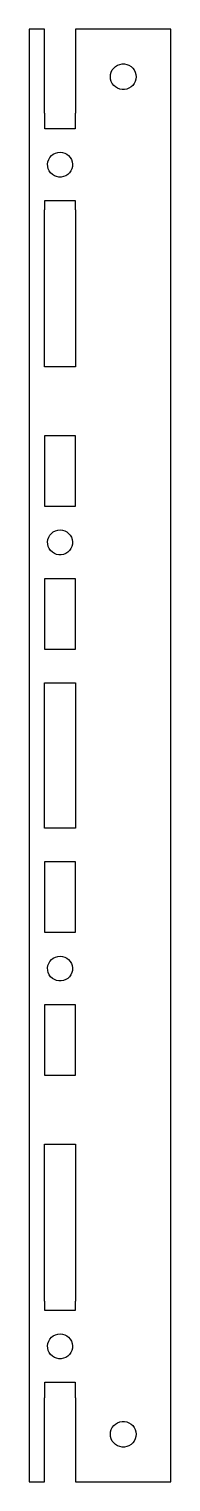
# Model space of a CAD drawing. Header units: metres. Extents: x -6 to 23, y -152 to 152.
import ezdxf

# ---------------------------------------------------------------- set-up
doc = ezdxf.new("R2010")
doc.units = ezdxf.units.M

msp = doc.modelspace()

# ---------------------------------------------------------------- linework, layer by layer
for p, q in [((-3.25, 152.4), (-6.5, 152.4)), ((-6.5, 152.4), (-6.5, -152.4)), ((-3.25, 134.784), (-3.25, 152.4)), ((23.25, 152.4), (3.25, 152.4)), ((3.25, 152.4), (3.25, 134.784)), ((23.25, -152.4), (23.25, 152.4)), ((10.596, 142.896), (10.7323, 143.375)), ((10.7323, 143.375), (10.9544, 143.821)), ((10.9544, 143.821), (11.2547, 144.219)), ((11.2547, 144.219), (11.6229, 144.555)), ((11.6229, 144.555), (12.0465, 144.817)), ((12.0465, 144.817), (12.5111, 144.997)), ((12.5111, 144.997), (13.0009, 145.088)), ((13.0009, 145.088), (13.4991, 145.088)), ((13.4991, 145.088), (13.9889, 144.997)), ((13.9889, 144.997), (14.4535, 144.817)), ((14.4535, 144.817), (14.8771, 144.555)), ((14.8771, 144.555), (15.2453, 144.219)), ((15.2453, 144.219), (15.5456, 143.821)), ((15.5456, 143.821), (15.7677, 143.375)), ((15.7677, 143.375), (15.904, 142.896)), ((10.55, 142.4), (10.596, 142.896)), ((10.596, 141.904), (10.55, 142.4)), ((10.7323, 141.425), (10.596, 141.904)), ((10.9544, 140.979), (10.7323, 141.425)), ((11.2547, 140.581), (10.9544, 140.979)), ((11.6229, 140.245), (11.2547, 140.581)), ((12.0465, 139.983), (11.6229, 140.245)), ((14.8771, 140.245), (14.4535, 139.983)), ((15.2453, 140.581), (14.8771, 140.245)), ((15.5456, 140.979), (15.2453, 140.581)), ((15.7677, 141.425), (15.5456, 140.979)), ((15.904, 141.904), (15.7677, 141.425)), ((15.904, 142.896), (15.95, 142.4)), ((15.95, 142.4), (15.904, 141.904)), ((12.5111, 139.803), (12.0465, 139.983)), ((13.0009, 139.712), (12.5111, 139.803)), ((13.4991, 139.712), (13.0009, 139.712)), ((13.9889, 139.803), (13.4991, 139.712)), ((14.4535, 139.983), (13.9889, 139.803)), ((-3.2, 134.784), (-3.25, 134.784)), ((-3.2, 131.502), (-3.2, 134.784)), ((3.25, 134.784), (3.2, 134.784)), ((3.2, 134.784), (3.2, 131.502)), ((3.2, 131.502), (-3.2, 131.502)), ((-2.53934, 124.568), (-2.37686, 125.037)), ((-2.37686, 125.037), (-2.12848, 125.468)), ((-2.12848, 125.468), (-1.80316, 125.843)), ((-1.80316, 125.843), (-1.41269, 126.15)), ((-1.41269, 126.15), (-0.971146, 126.378)), ((-0.971146, 126.378), (-0.494507, 126.518)), ((-0.494507, 126.518), (0, 126.565)), ((0, 126.565), (0.494507, 126.518)), ((0.494507, 126.518), (0.971146, 126.378)), ((0.971146, 126.378), (1.41269, 126.15)), ((1.41269, 126.15), (1.80316, 125.843)), ((1.80316, 125.843), (2.12848, 125.468)), ((2.12848, 125.468), (2.37686, 125.037)), ((2.37686, 125.037), (2.53934, 124.568)), ((-2.61003, 124.076), (-2.53934, 124.568)), ((-2.5864, 123.58), (-2.61003, 124.076)), ((-2.46928, 123.097), (-2.5864, 123.58)), ((-2.26292, 122.645), (-2.46928, 123.097)), ((-1.97476, 122.241), (-2.26292, 122.645)), ((-1.61523, 121.898), (-1.97476, 122.241)), ((1.97476, 122.241), (1.61523, 121.898)), ((2.26292, 122.645), (1.97476, 122.241)), ((2.46928, 123.097), (2.26292, 122.645)), ((2.5864, 123.58), (2.46928, 123.097)), ((2.53934, 124.568), (2.61003, 124.076)), ((2.61003, 124.076), (2.5864, 123.58)), ((-1.19734, 121.629), (-1.61523, 121.898)), ((-0.73616, 121.445), (-1.19734, 121.629)), ((-0.248367, 121.351), (-0.73616, 121.445)), ((0.248367, 121.351), (-0.248367, 121.351)), ((0.73616, 121.445), (0.248367, 121.351)), ((1.19734, 121.629), (0.73616, 121.445)), ((1.61523, 121.898), (1.19734, 121.629)), ((-3.2, 114.49), (-3.2, 116.402)), ((-3.2, 116.402), (3.2, 116.402)), ((3.2, 116.402), (3.2, 114.49)), ((-3.25, 81.5102), (-3.25, 114.49)), ((-3.25, 114.49), (-3.2, 114.49)), ((3.2, 114.49), (3.25, 114.49)), ((3.25, 114.49), (3.25, 81.5102)), ((3.25, 81.5102), (-3.25, 81.5102)), ((-3.2, 52.254), (-3.2, 67.154)), ((-3.2, 67.154), (3.2, 67.154)), ((3.2, 67.154), (3.2, 52.254)), ((3.2, 52.254), (-3.2, 52.254)), ((-2.53934, 45.32), (-2.37686, 45.7895)), ((-2.37686, 45.7895), (-2.12848, 46.2197)), ((-2.12848, 46.2197), (-1.80316, 46.5951)), ((-1.80316, 46.5951), (-1.41269, 46.9022)), ((-1.41269, 46.9022), (-0.971146, 47.1298)), ((-0.971146, 47.1298), (-0.494507, 47.2698)), ((-0.494507, 47.2698), (0, 47.317)), ((0, 47.317), (0.494507, 47.2698)), ((0.494507, 47.2698), (0.971146, 47.1298)), ((0.971146, 47.1298), (1.41269, 46.9022)), ((1.41269, 46.9022), (1.80316, 46.5951)), ((1.80316, 46.5951), (2.12848, 46.2197)), ((2.12848, 46.2197), (2.37686, 45.7895)), ((2.37686, 45.7895), (2.53934, 45.32)), ((-2.61003, 44.8283), (-2.53934, 45.32)), ((-2.5864, 44.3321), (-2.61003, 44.8283)), ((-2.46928, 43.8494), (-2.5864, 44.3321)), ((-2.26292, 43.3975), (-2.46928, 43.8494)), ((-1.97476, 42.9928), (-2.26292, 43.3975)), ((-1.61523, 42.65), (-1.97476, 42.9928)), ((1.97476, 42.9928), (1.61523, 42.65)), ((2.26292, 43.3975), (1.97476, 42.9928)), ((2.46928, 43.8494), (2.26292, 43.3975)), ((2.5864, 44.3321), (2.46928, 43.8494)), ((2.53934, 45.32), (2.61003, 44.8283)), ((2.61003, 44.8283), (2.5864, 44.3321)), ((-1.19734, 42.3815), (-1.61523, 42.65)), ((-0.73616, 42.1968), (-1.19734, 42.3815)), ((-0.248367, 42.1028), (-0.73616, 42.1968)), ((0.248367, 42.1028), (-0.248367, 42.1028)), ((0.73616, 42.1968), (0.248367, 42.1028)), ((1.19734, 42.3815), (0.73616, 42.1968)), ((1.61523, 42.65), (1.19734, 42.3815)), ((-3.2, 22.254), (-3.2, 37.154)), ((-3.2, 37.154), (3.2, 37.154)), ((3.2, 37.154), (3.2, 22.254)), ((3.2, 22.254), (-3.2, 22.254)), ((-3.25, -15.2156), (-3.25, 15.2156)), ((-3.25, 15.2156), (3.25, 15.2156)), ((3.25, 15.2156), (3.25, -15.2156)), ((3.25, -15.2156), (-3.25, -15.2156)), ((-3.2, -37.154), (-3.2, -22.254)), ((-3.2, -22.254), (3.2, -22.254)), ((3.2, -22.254), (3.2, -37.154)), ((3.2, -37.154), (-3.2, -37.154)), ((-1.80316, -42.8129), (-1.41269, -42.5058)), ((-1.41269, -42.5058), (-0.971146, -42.2782)), ((-0.971146, -42.2782), (-0.494507, -42.1382)), ((-0.494507, -42.1382), (0, -42.091)), ((0, -42.091), (0.494507, -42.1382)), ((0.494507, -42.1382), (0.971146, -42.2782)), ((0.971146, -42.2782), (1.41269, -42.5058)), ((1.41269, -42.5058), (1.80316, -42.8129)), ((-2.61003, -44.5797), (-2.53934, -44.088)), ((-2.5864, -45.0759), (-2.61003, -44.5797)), ((-2.46928, -45.5586), (-2.5864, -45.0759)), ((-2.53934, -44.088), (-2.37686, -43.6185)), ((-2.26292, -46.0105), (-2.46928, -45.5586)), ((-2.37686, -43.6185), (-2.12848, -43.1883)), ((-2.12848, -43.1883), (-1.80316, -42.8129)), ((1.80316, -42.8129), (2.12848, -43.1883)), ((2.12848, -43.1883), (2.37686, -43.6185)), ((2.46928, -45.5586), (2.26292, -46.0105)), ((2.37686, -43.6185), (2.53934, -44.088)), ((2.5864, -45.0759), (2.46928, -45.5586)), ((2.53934, -44.088), (2.61003, -44.5797)), ((2.61003, -44.5797), (2.5864, -45.0759)), ((-1.97476, -46.4151), (-2.26292, -46.0105)), ((-1.61523, -46.7579), (-1.97476, -46.4151)), ((-1.19734, -47.0265), (-1.61523, -46.7579)), ((-0.73616, -47.2112), (-1.19734, -47.0265)), ((-0.248367, -47.3052), (-0.73616, -47.2112)), ((0.248367, -47.3052), (-0.248367, -47.3052)), ((0.73616, -47.2112), (0.248367, -47.3052)), ((1.19734, -47.0265), (0.73616, -47.2112)), ((1.61523, -46.7579), (1.19734, -47.0265)), ((1.97476, -46.4151), (1.61523, -46.7579)), ((2.26292, -46.0105), (1.97476, -46.4151)), ((-3.2, -67.154), (-3.2, -52.254)), ((-3.2, -52.254), (3.2, -52.254)), ((3.2, -52.254), (3.2, -67.154)), ((3.2, -67.154), (-3.2, -67.154)), ((-3.25, -114.49), (-3.25, -81.5102)), ((-3.25, -81.5102), (3.25, -81.5102)), ((3.25, -81.5102), (3.25, -114.49)), ((-3.2, -114.49), (-3.25, -114.49)), ((-3.2, -116.402), (-3.2, -114.49)), ((3.25, -114.49), (3.2, -114.49)), ((3.2, -114.49), (3.2, -116.402)), ((3.2, -116.402), (-3.2, -116.402)), ((-1.80316, -122.061), (-1.41269, -121.754)), ((-1.41269, -121.754), (-0.971146, -121.526)), ((-0.971146, -121.526), (-0.494507, -121.386)), ((-0.494507, -121.386), (0, -121.339)), ((0, -121.339), (0.494507, -121.386)), ((0.494507, -121.386), (0.971146, -121.526)), ((0.971146, -121.526), (1.41269, -121.754)), ((1.41269, -121.754), (1.80316, -122.061)), ((-2.61003, -123.828), (-2.53934, -123.336)), ((-2.5864, -124.324), (-2.61003, -123.828)), ((-2.46928, -124.807), (-2.5864, -124.324)), ((-2.53934, -123.336), (-2.37686, -122.867)), ((-2.26292, -125.258), (-2.46928, -124.807)), ((-2.37686, -122.867), (-2.12848, -122.436)), ((-2.12848, -122.436), (-1.80316, -122.061)), ((1.80316, -122.061), (2.12848, -122.436)), ((2.12848, -122.436), (2.37686, -122.867)), ((2.46928, -124.807), (2.26292, -125.258)), ((2.37686, -122.867), (2.53934, -123.336)), ((2.5864, -124.324), (2.46928, -124.807)), ((2.53934, -123.336), (2.61003, -123.828)), ((2.61003, -123.828), (2.5864, -124.324)), ((-1.97476, -125.663), (-2.26292, -125.258)), ((-1.61523, -126.006), (-1.97476, -125.663)), ((-1.19734, -126.275), (-1.61523, -126.006)), ((-0.73616, -126.459), (-1.19734, -126.275)), ((-0.248367, -126.553), (-0.73616, -126.459)), ((0.248367, -126.553), (-0.248367, -126.553)), ((0.73616, -126.459), (0.248367, -126.553)), ((1.19734, -126.275), (0.73616, -126.459)), ((1.61523, -126.006), (1.19734, -126.275)), ((1.97476, -125.663), (1.61523, -126.006)), ((2.26292, -125.258), (1.97476, -125.663)), ((-3.2, -134.784), (-3.2, -131.502)), ((-3.2, -131.502), (3.2, -131.502)), ((3.2, -131.502), (3.2, -134.784)), ((-3.25, -134.784), (-3.2, -134.784)), ((-3.25, -152.4), (-3.25, -134.784)), ((3.2, -134.784), (3.25, -134.784)), ((3.25, -134.784), (3.25, -152.4)), ((11.6229, -140.245), (12.0465, -139.983)), ((12.0465, -139.983), (12.5111, -139.803)), ((12.5111, -139.803), (13.0009, -139.712)), ((13.0009, -139.712), (13.4991, -139.712)), ((13.4991, -139.712), (13.9889, -139.803)), ((13.9889, -139.803), (14.4535, -139.983)), ((14.4535, -139.983), (14.8771, -140.245)), ((10.55, -142.4), (10.596, -141.904)), ((10.596, -142.896), (10.55, -142.4)), ((10.596, -141.904), (10.7323, -141.425)), ((10.7323, -143.375), (10.596, -142.896)), ((10.7323, -141.425), (10.9544, -140.979)), ((10.9544, -140.979), (11.2547, -140.581)), ((11.2547, -140.581), (11.6229, -140.245)), ((14.8771, -140.245), (15.2453, -140.581)), ((15.2453, -140.581), (15.5456, -140.979)), ((15.5456, -140.979), (15.7677, -141.425)), ((15.7677, -141.425), (15.904, -141.904)), ((15.904, -142.896), (15.7677, -143.375)), ((15.904, -141.904), (15.95, -142.4)), ((15.95, -142.4), (15.904, -142.896)), ((10.9544, -143.821), (10.7323, -143.375)), ((11.2547, -144.219), (10.9544, -143.821)), ((11.6229, -144.555), (11.2547, -144.219)), ((12.0465, -144.817), (11.6229, -144.555)), ((12.5111, -144.997), (12.0465, -144.817)), ((13.0009, -145.088), (12.5111, -144.997)), ((13.4991, -145.088), (13.0009, -145.088)), ((13.9889, -144.997), (13.4991, -145.088)), ((14.4535, -144.817), (13.9889, -144.997)), ((14.8771, -144.555), (14.4535, -144.817)), ((15.2453, -144.219), (14.8771, -144.555)), ((15.5456, -143.821), (15.2453, -144.219)), ((15.7677, -143.375), (15.5456, -143.821)), ((-6.5, -152.4), (-3.25, -152.4)), ((3.25, -152.4), (23.25, -152.4))]:
    msp.add_line(p, q)

doc.saveas('drawing.dxf')
